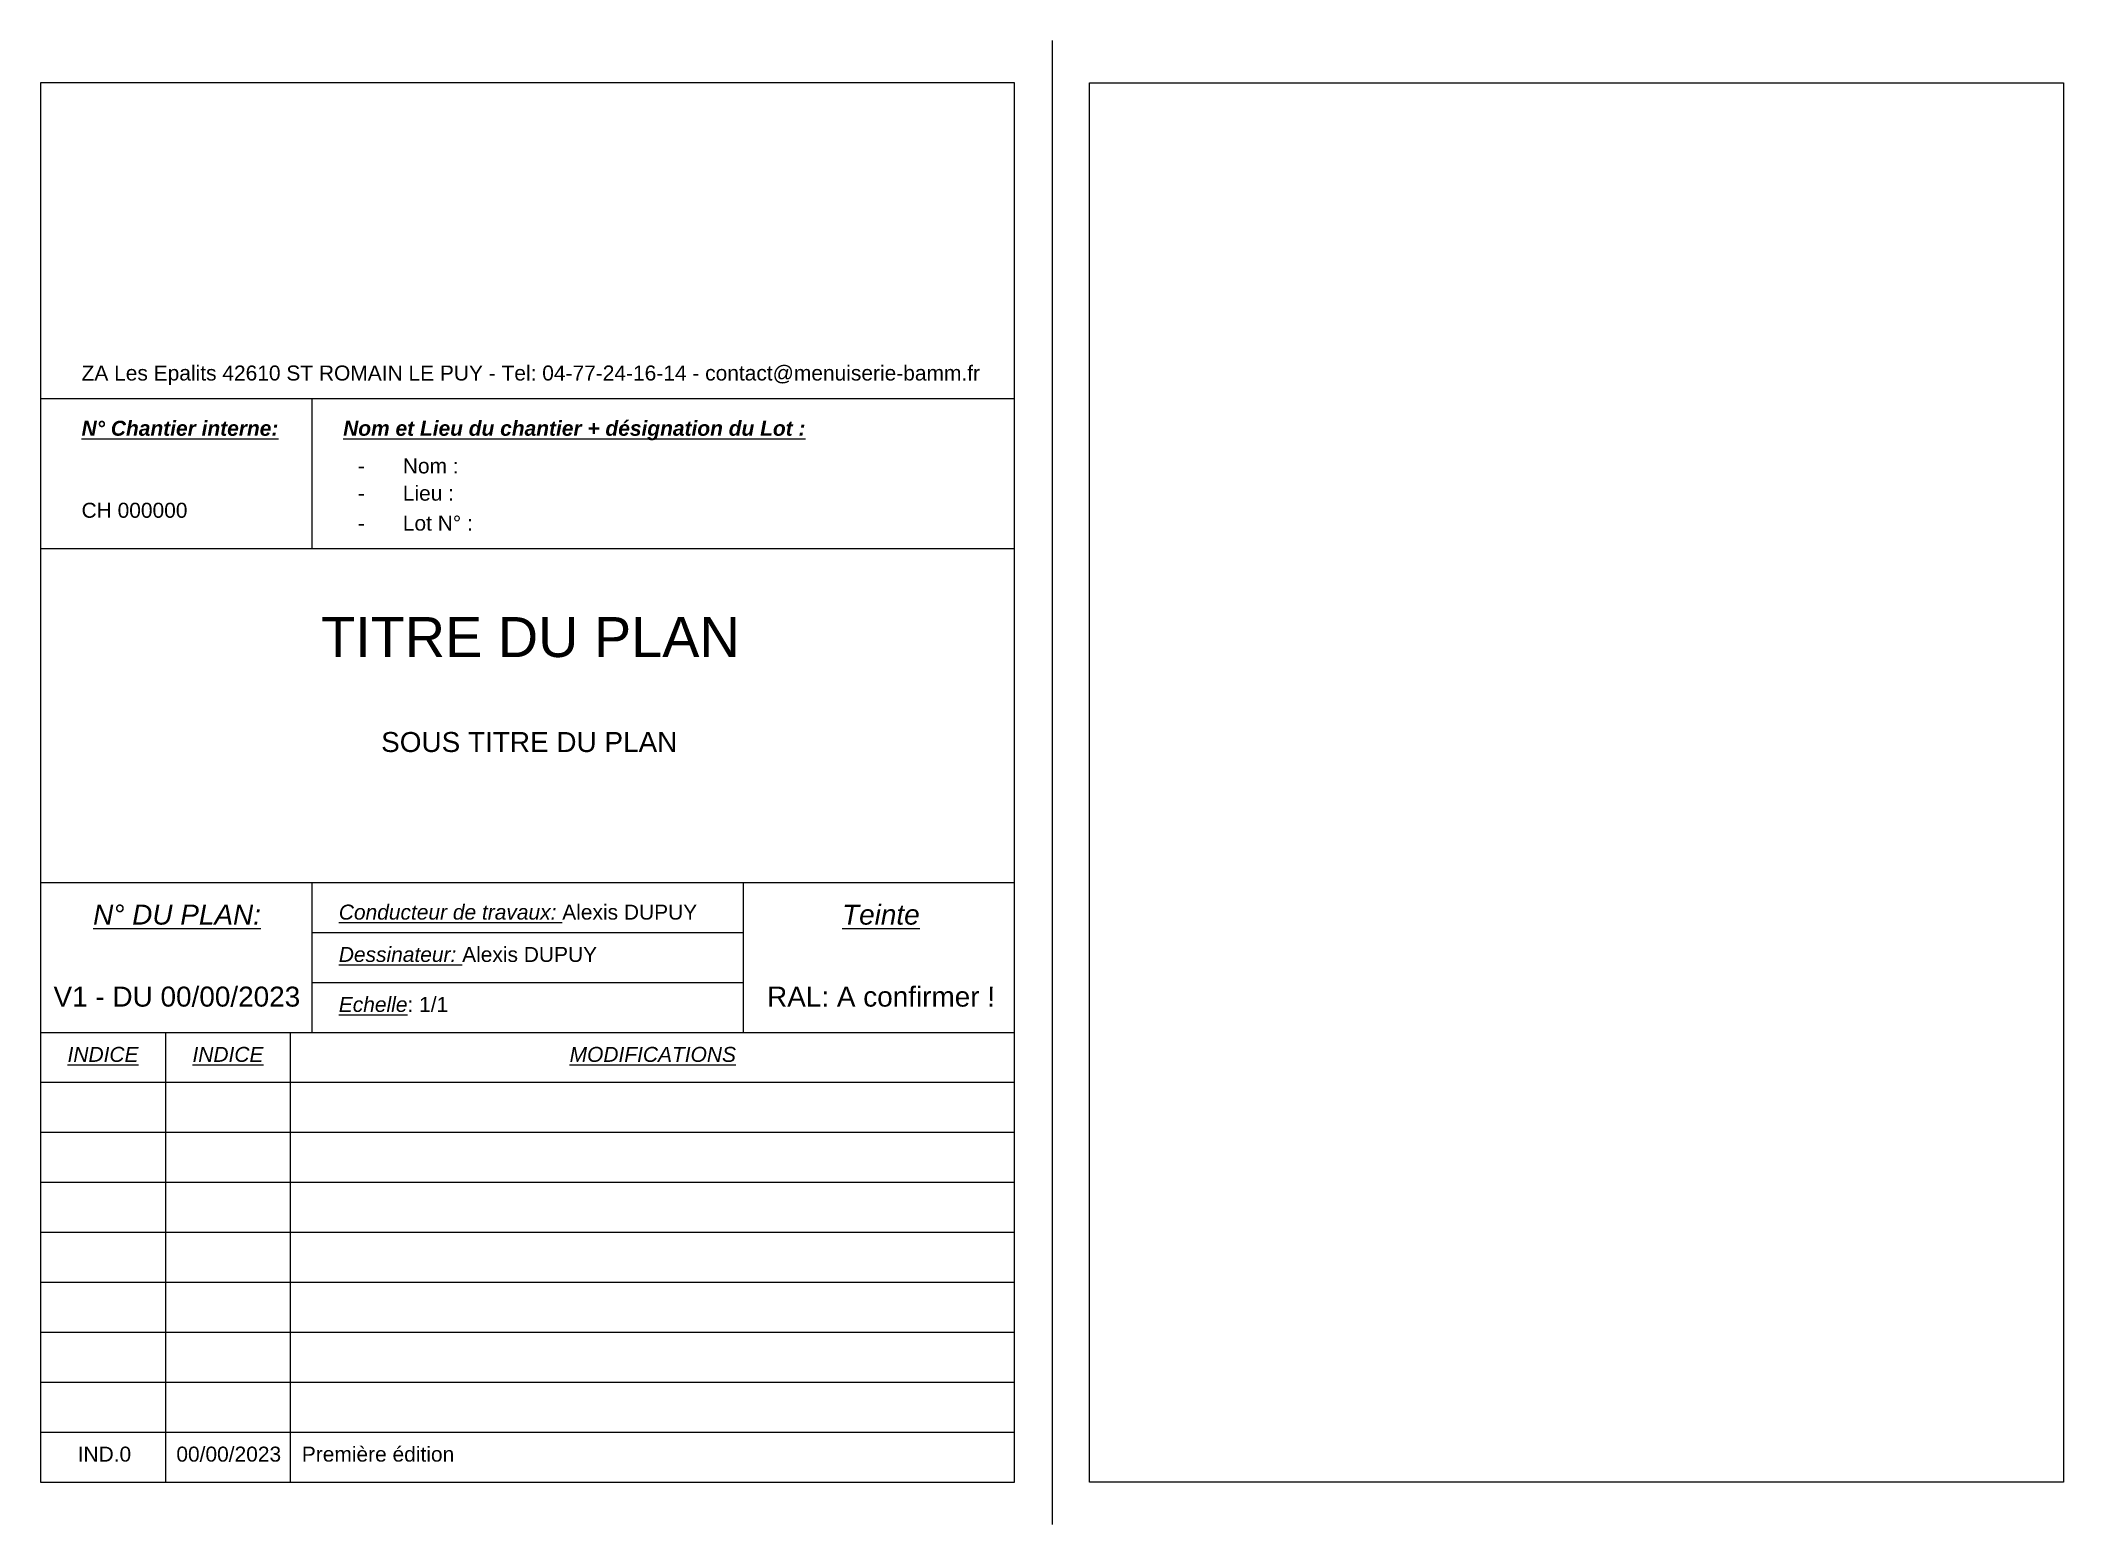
# Paper-space layout 'A3 - PAGE DE GARDE' of a CAD drawing. Header units: millimetres. Extents: x 8 to 412, y 0 to 297.
import ezdxf

# ---------------------------------------------------------------- set-up
doc = ezdxf.new("R2010")
doc.units = ezdxf.units.MM
doc.header["$LTSCALE"] = 0.5
doc.layers.add('Fenêtre de présentation', color=150, linetype='Continuous', lineweight=20)
doc.layers.add('Texte', color=7, linetype='Continuous', lineweight=20)
doc.styles.add('BE', font='arial.ttf')

psp = doc.layouts.new('A3 - PAGE DE GARDE')

# ---------------------------------------------------------------- linework, layer by layer
at = {"layer": 'Fenêtre de présentation'}
for p, q in [((210, 297), (210, 0)), ((7.5, 225.33), (202.5, 225.33)), ((61.85, 225.33), (61.85, 195.33)), ((7.5, 195.33), (202.5, 195.33)), ((7.5, 128.5), (202.5, 128.5)), ((61.85, 128.5), (61.85, 98.5)), ((148.16, 128.5), (148.16, 98.5)), ((61.85, 118.5), (148.16, 118.5)), ((61.85, 108.5), (148.16, 108.5)), ((7.5, 98.5), (202.5, 98.5)), ((32.51, 98.5), (32.51, 8.5)), ((57.51, 98.5), (57.51, 8.5)), ((7.5, 88.5), (202.5, 88.5)), ((7.5, 78.5), (202.5, 78.5)), ((7.5, 68.5), (202.5, 68.5)), ((7.5, 58.5), (202.5, 58.5)), ((7.5, 48.5), (202.5, 48.5)), ((7.5, 38.5), (202.5, 38.5)), ((7.5, 28.5), (202.5, 28.5)), ((7.5, 18.5), (202.5, 18.5)), ((7.5, 8.5), (202.5, 8.5))]:
    psp.add_line(p, q, dxfattribs=at)
for points in [[(7.5, 8.5), (202.5, 8.5), (202.5, 288.5), (7.5, 288.5)], [(412.5, 8.5), (217.5, 8.5), (217.5, 288.5), (412.5, 288.5)]]:
    psp.add_lwpolyline(points, close=True, dxfattribs=at)

# ---------------------------------------------------------------- texts
at = {"layer": 'Texte', "attachment_point": 1, "style": 'BE'}
for s, width, insert, char_height in [('ZA Les Epalits 42610 ST ROMAIN LE PUY - Tel: 04-77-24-16-14 - contact@menuiserie-bamm.fr  ', 186.7672, (15.73, 231.95), 3), ('{\\fArial|b1|i1|c0|p34;\\LN° Chantier interne:}', 46.112, (15.73, 220.89), 3), ('{\\fArial|b1|i1|c0|p34;\\LNom et Lieu du chantier + désignation du Lot :}', 134.4032, (68.1, 220.89), 3), ('\\pi-9,l12,t12;-^INom : ', 134.4571, (68.04, 213.36), 3), ('\\pi-9,l12,t12;-^ILieu : ', 134.4571, (68.04, 207.9), 3), ('CH 000000', 46.112, (15.73, 204.48), 3), ('\\pi-9,l12,t12;-^ILot N° : ', 134.4571, (68.04, 201.91), 3), ('\\pi56.17394;TITRE DU PLAN', 195, (7.5, 181.61), 8), ('\\pi68.20259;SOUS TITRE DU PLAN ', 195, (7.5, 158.6), 4), ('\\pi10.54622;{\\fArial|b0|i1|c0|p34;\\LN° DU PLAN:}', 54.3448, (7.5, 124.06), 4), ('\\pt39;{\\fArial|b0|i1|c0|p34;\\LConducteur de travaux:} Alexis DUPUY', 80.924, (67.23, 124.06), 3), ('\\pi19.82316;{\\fArial|b0|i1|c0|p34;\\LTeinte}', 54.3448, (148.16, 124.06), 4), ('{\\fArial|b0|i1|c0|p34;\\LDessinateur:} Alexis DUPUY', 80.924, (67.23, 115.59), 3), ('\\pi2.61579;V1 - DU 00/00/2023', 54.3448, (7.5, 107.65), 4), ('{\\fArial|b0|i1|c0|p34;\\LEchelle}: 1/1', 80.924, (67.23, 105.59), 3), ('\\pi4.79997;RAL: A confirmer !', 54.3448, (148.16, 107.65), 4), ('\\pi5.42672;{\\fArial|b0|i1|c0|p34;\\LINDICE}', 25.0042, (7.5, 95.59), 3), ('\\pi5.42672;{\\fArial|b0|i1|c0|p34;\\LINDICE}', 25.0042, (32.51, 95.59), 3), ('\\pi55.93135;{\\fArial|b0|i1|c0|p34;\\LMODIFICATIONS}', 144.9916, (57.51, 95.59), 3), ('\\pi7.44139;IND.0', 25.0042, (7.5, 15.59), 3), ('\\pi2.1965;00/00/2023', 25.0042, (32.51, 15.59), 3), ('Première édition', 62.556, (59.82, 15.59), 3)]:
    psp.add_mtext_dynamic_manual_height_columns(s, width=width, gutter_width=12.5, heights=[0], dxfattribs=dict(at, insert=insert, char_height=char_height))

doc.saveas('drawing.dxf')
